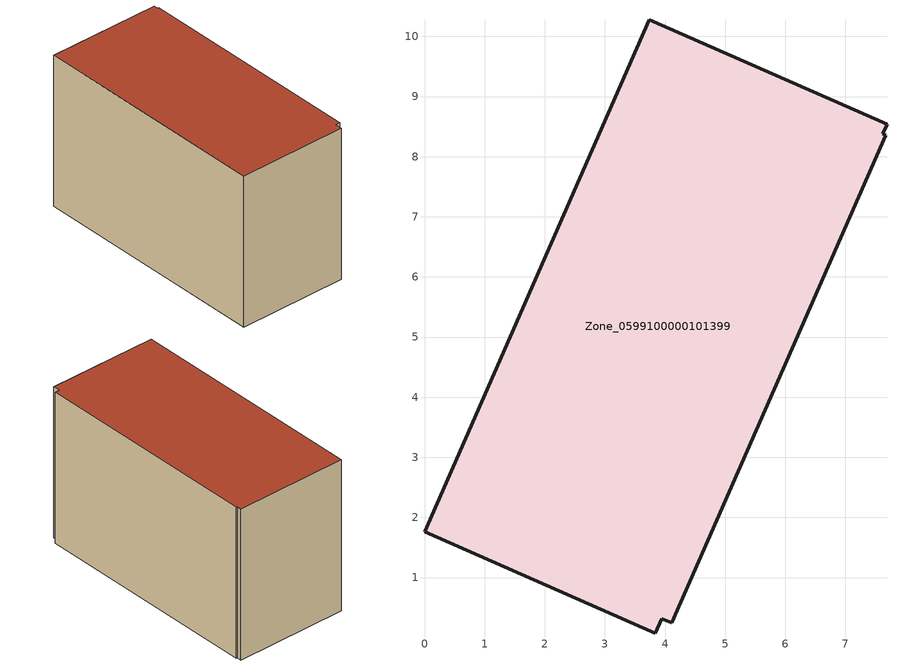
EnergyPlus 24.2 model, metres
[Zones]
Zone_0599100000101399
 floor ground (C_G): 7.67,8.36 4.11,0.25 3.95,0.32 3.83,0.07 0,1.76 3.74,10.28 7.69,8.54 7.62,8.38 z0
 wall outside (C_F): 0,1.76 3.83,0.07 3.95,0.32 4.11,0.25 7.67,8.36 7.62,8.38 7.69,8.54 3.74,10.28 0,1.76 z0:5.88
 roof outside (C_R): 4.11,0.25 7.67,8.36 7.62,8.38 7.69,8.54 3.74,10.28 0,1.76 3.83,0.07 3.95,0.32 z5.88
[BUILDING]
Pand.0599100000101399: North Axis=0; Terrain=City; Loads Convergence Tolerance Value=0.04; Temperature Convergence Tolerance Value=0.4; Solar Distribution=FullExterior; Maximum Number of Warmup Days=25; Minimum Number of Warmup Days=1
[Site:Location]
Rotterdam.The.Hague.AP_ZH_NLD Design_Conditions: Latitude=51.96; Longitude=4.45; Time Zone=1; Elevation=-4.5
[SITE:GROUNDTEMPERATURE:BUILDINGSURFACE]
18, 18, 18, 18, 18, 18, 18, 18, 18, 18, 18, 18
[MATERIAL] Thermal Absorptance=0.9; Solar Absorptance=0.7; Visible Absorptance=0.7
Name | Roughness | Thickness | Conductivity | Density | Specific Heat
G.TC.1946-1964 | MediumSmooth | 0.15 | 1 | 540 | 1210
F.TC.1946-1964 | Rough | 0.3 | 0.857143 | 1920 | 840
R.TC.1946-1964 | MediumRough | 0.2 | 0.235294 | 1500 | 1000
[CONSTRUCTION]
C_G: G.TC.1946-1964
C_F: F.TC.1946-1964
C_R: R.TC.1946-1964
[ZONE]
Zone_0599100000101399: Type=1; Multiplier=1; Ceiling Height=Autocalculate; Volume=Autocalculate; Floor Area=autocalculate; Part of Total Floor Area=Yes
[ZONEINFILTRATION:DESIGNFLOWRATE]
Infil_Zone_0599100000101399: Zone or ZoneList or Space or SpaceList=Zone_0599100000101399; Schedule=AlwaysOn; Design Flow Rate Calculation Method=Flow/Area; Flow Rate per Floor Area=0.003; Constant Term Coefficient=1; Temperature Term Coefficient=0; Velocity Term Coefficient=0; Velocity Squared Term Coefficient=0
[HVACTEMPLATE:ZONE:IDEALLOADSAIRSYSTEM]
Zone_0599100000101399: Maximum Heating Supply Air Temperature=50; Minimum Cooling Supply Air Temperature=13; Maximum Heating Supply Air Humidity Ratio=0.0156; Minimum Cooling Supply Air Humidity Ratio=0.0077; Heating Limit=NoLimit; Cooling Limit=NoLimit; Dehumidification Control Type=ConstantSensibleHeatRatio; Cooling Sensible Heat Ratio=0.7; Dehumidification Setpoint=60; Humidification Control Type=None; Humidification Setpoint=30; Outdoor Air Method=None; Outdoor Air Flow Rate per Person=0.00944; Outdoor Air Flow Rate per Zone Floor Area=0; Outdoor Air Flow Rate per Zone=0; Demand Controlled Ventilation Type=None; Outdoor Air Economizer Type=NoEconomizer; Heat Recovery Type=None; Sensible Heat Recovery Effectiveness=0.7; Latent Heat Recovery Effectiveness=0.65
[ZONECONTROL:THERMOSTAT]
ThermostatControl_Zone_0599100000101399: Zone or ZoneList=Zone_0599100000101399; Control Type Schedule=DualSetpointControlType; Control 1=Thermostat_Zone_0599100000101399; Temperature Difference Between Cutout And Setpoint=0
[THERMOSTATSETPOINT:DUALSETPOINT]
Thermostat_Zone_0599100000101399: Heating Setpoint Temperature Schedule=HeatingSetpoint_Zone_0599100000101399; Cooling Setpoint Temperature Schedule=CoolingSetpoint_Zone_0599100000101399
[SCHEDULE:COMPACT]
HeatingSetpoint_Zone_0599100000101399: Through: 12/31, For: AllDays, Until: 24:00, 21
CoolingSetpoint_Zone_0599100000101399: Through: 12/31, For: AllDays, Until: 24:00, 24
DualSetpointControlType: Through: 12/31, For: AllDays, Until: 24:00, 4
AlwaysOn: Through: 12/31, For: AllDays, Until: 24:00, 1
